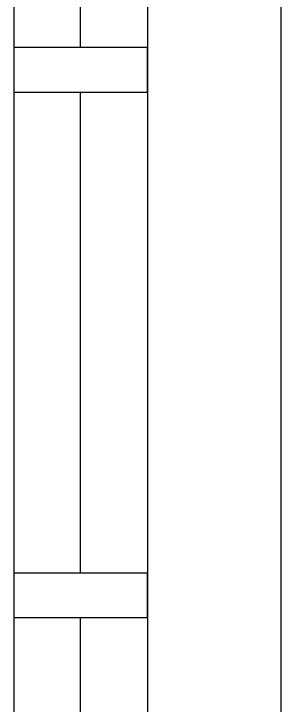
# Model space of a CAD drawing. Header units: inches. Extents: x 16928 to 514628, y -1471 to 241387.
# Drawn here: x 69139 to 69439, y 52177 to 52953 of the extents above; entities that cross this region are included whole.
import ezdxf

# ---------------------------------------------------------------- set-up
doc = ezdxf.new("R2010")
doc.units = ezdxf.units.IN
doc.header["$MEASUREMENT"] = 0
doc.layers.add('LW', color=2, linetype='Continuous')
doc.layers.add('WIN', color=9, linetype='Continuous')

msp = doc.modelspace()

# ---------------------------------------------------------------- linework, layer by layer
at = {"layer": 'LW'}
msp.add_line((69438.56, 51685.48), (69438.56, 54685.48), dxfattribs=at)
at = {"layer": 'WIN'}
for p, q in [((69138.56, 54685.48), (69138.56, 51685.48)), ((69288.56, 54660.48), (69288.56, 51710.48)), ((69213.56, 52915.48), (69213.56, 53455.48)), ((69213.56, 52325.48), (69213.56, 52865.48)), ((69213.56, 51735.48), (69213.56, 52275.48))]:
    msp.add_line(p, q, dxfattribs=at)
for points in [[(69288.56, 52865.48), (69288.56, 52915.48), (69138.56, 52915.48), (69138.56, 52865.48)], [(69288.56, 52275.48), (69288.56, 52325.48), (69138.56, 52325.48), (69138.56, 52275.48)]]:
    msp.add_lwpolyline(points, close=True, dxfattribs=at)

doc.saveas('drawing.dxf')
